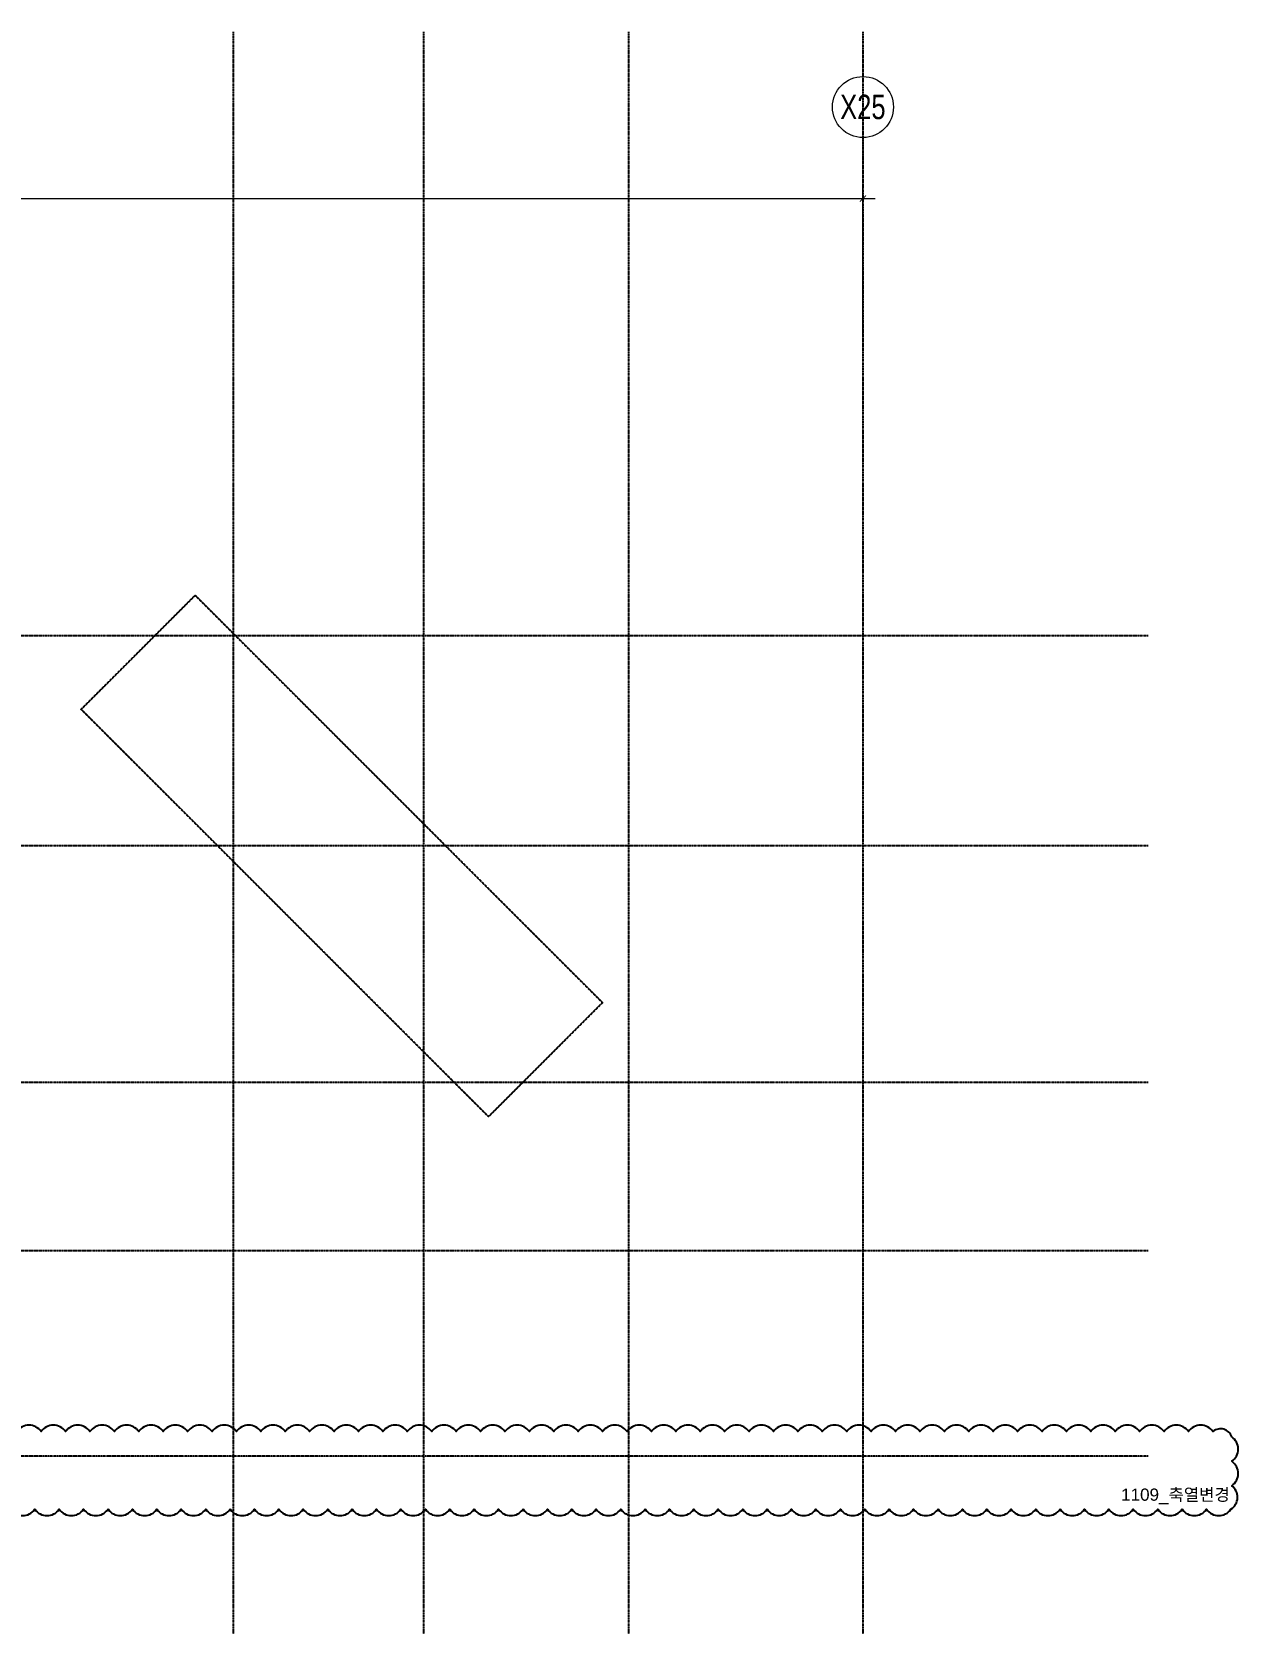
# Model space of a CAD drawing. Header units: millimetres. Extents: x 30450 to 679265, y -299204 to 155552.
# Drawn here: x 629848 to 679265, y -226848 to -161655 of the extents above; entities that cross this region are included whole.
import ezdxf
from ezdxf.enums import TextEntityAlignment as Align

# ---------------------------------------------------------------- set-up
doc = ezdxf.new("R2010")
doc.units = ezdxf.units.MM
doc.linetypes.add('X-COL-1F$0$HID', pattern=[1.5, 1, -0.5])
doc.linetypes.add('X-GRID_1F$0$CENTER2', pattern=[1.125, 0.75, -0.125, 0.125, -0.125])
doc.layers.get('0').update_dxf_attribs({"lineweight": 20})
doc.layers.get('Defpoints').update_dxf_attribs({"color": 151, "lineweight": 9})
for name, color, linetype in [('X-COL-1F$0$A-HID1', 7, 'X-COL-1F$0$HID'), ('X-GRID_1F$0$A-CEN1', 1, 'X-GRID_1F$0$CENTER2'), ('X-GRID_1F$0$A-DIM1', 7, 'Continuous'), ('X-GRID_1F$0$BD 이후 수정-KKH', 70, 'Continuous')]:
    doc.layers.add(name, color=color, linetype=linetype)
doc.styles.add('X-GRID_1F$0$Heerim', font='', dxfattribs={"width": 0.8})
doc.styles.add('X-GRID_1F$0$Hrtext', font='arial.ttf', dxfattribs={"width": 0.8})
doc.styles.add('X-GRID_1F$0$Standard', font='arial.ttf')
doc.styles.get('X-GRID_1F$0$Heerim').set_extended_font_data('Dotum')
doc.dimstyles.new('X-GRID_1F$0$1-250', dxfattribs={"dimscale": 250, "dimtxt": 3, "dimasz": 1, "dimexe": 2, "dimexo": 1.5, "dimgap": 1, "dimtad": 1, "dimdec": 0, "dimzin": 0, "dimdsep": 46, "dimlunit": 6, "dimtxsty": 'X-GRID_1F$0$Hrtext', "dimblk": 'X-GRID_1F$0$_ArchTick', "dimcen": 1, "dimdle": 2, "dimclrd": 256, "dimclre": 256, "dimclrt": 3, "dimadec": 0, "dimazin": 0, "dimtfac": 1, "dimtdec": 0, "dimtix": 1, "dimtmove": 2, "dimatfit": 3, "dimldrblk": 'X-GRID_1F$0$dotdim1', "dimfxl": 2, "dimtolj": 1, "dimtzin": 0, "dimlwd": -1, "dimarcsym": 0})

# ---------------------------------------------------------------- blocks, each defined once
blk = doc.blocks.new('X-GRID_1F$0$_ArchTick')
at = {"layer": 'X-GRID_1F$0$A-DIM1', "color": 0, "linetype": 'ByBlock', "const_width": 0.15}
blk.add_lwpolyline([(-0.5, -0.5), (0.5, 0.5)], dxfattribs=at)
blk = doc.blocks.new('*D54')
at = {"layer": 'Defpoints', "transparency": 16777216}
blk.add_line((43349, 136384), (261749, 136384), dxfattribs=at)
at = {"layer": 'Defpoints', "lineweight": -2, "transparency": 16777216}
for p, q in [((43849, 130791), (43849, 136884)), ((261249, 130791), (261249, 136884))]:
    blk.add_line(p, q, dxfattribs=at)
at = {"layer": 'Defpoints', "color": 0, "transparency": 16777216}
for p in [(261249, 136384), (43849, 130416), (261249, 130416)]:
    blk.add_point(p, dxfattribs=at)
at = {"layer": 'Defpoints', "transparency": 16777216, "xscale": 250, "yscale": 250, "zscale": 250, "rotation": 180}
blk.add_blockref('X-GRID_1F$0$_ArchTick', (43849, 136384), dxfattribs=at)
at = {"layer": 'Defpoints', "transparency": 16777216, "xscale": 250, "yscale": 250, "zscale": 250}
blk.add_blockref('X-GRID_1F$0$_ArchTick', (261249, 136384), dxfattribs=at)
at = {"layer": 'Defpoints', "transparency": 16777216, "insert": (152549, 137084), "char_height": 750, "attachment_point": 5, "style": 'X-GRID_1F$0$Hrtext'}
blk.add_mtext('\\A1;217,400', dxfattribs=at)
blk = doc.blocks.new('X-GRID_1F$0$dotdim1')
at = {"layer": 'X-GRID_1F$0$A-DIM1'}
for p, q in [((-2, 0), (2, 0)), ((0, 2), (0, -2))]:
    blk.add_line(p, q, dxfattribs=at)
at = {"layer": 'X-GRID_1F$0$A-DIM1', "const_width": 0.7}
blk.add_lwpolyline([(0.35, 0, 1), (-0.35, 0, 1)], format="xyb", close=True, dxfattribs=at)
blk = doc.blocks.new('*U52')
for q in [(0, 0), (0, 2)]:
    blk.add_line((0, 4), q)
blk.add_circle((0, 9), 5)
at = {"style": 'X-GRID_1F$0$Heerim', "width": 0.8}
blk.add_attdef('NO', text='', height=4, dxfattribs=at).set_placement((-0.01, 9.02), align=Align.MIDDLE_CENTER)
blk = doc.blocks.new('X-COL-1F')
at = {"layer": 'X-COL-1F$0$A-HID1'}
blk.add_lwpolyline([(233891, 120132), (250579, 103444), (245912, 98777), (229224, 115465), (233891, 120132)], dxfattribs=at)
blk = doc.blocks.new('X-GRID_1F')
at = {"layer": 'X-GRID_1F$0$A-CEN1', "ltscale": 10}
for p, q in [((235448.8, 143216), (235448.8, 8263.5)), ((243248.8, 143216), (243248.8, 8263.5)), ((251648.8, 143216), (251648.8, 8263.5)), ((261248.8, 143216), (261248.8, 8263.5))]:
    blk.add_line(p, q, dxfattribs=at)
for points in [[(272938.8, 118471.2), (32410.1, 118471.2)], [(272938.8, 109871.2), (132848.8, 109871.2)], [(272938.8, 100171.2), (132848.8, 100171.2)], [(272938.8, 93271.2), (132848.8, 93271.2)], [(272938.8, 84871.2), (132848.8, 84871.2)]]:
    blk.add_lwpolyline(points, dxfattribs=at)
at = {"layer": 'X-GRID_1F$0$BD 이후 수정-KKH'}
blk.add_lwpolyline([(226324.6, 82688.4, 0.5205671), (227324.6, 82688.4, 0.5205671), (228324.6, 82688.4, 0.5205671), (229324.6, 82688.4, 0.5205671), (230324.6, 82688.4, 0.5205671), (231324.6, 82688.4, 0.5205671), (232324.6, 82688.4, 0.5205671), (233324.6, 82688.4, 0.5205671), (234324.6, 82688.4, 0.5205671), (235324.6, 82688.4, 0.5205671), (236324.6, 82688.4, 0.5205671), (237324.6, 82688.4, 0.5205671), (238324.6, 82688.4, 0.5205671), (239324.6, 82688.4, 0.5205671), (240324.6, 82688.4, 0.5205671), (241324.6, 82688.4, 0.5205671), (242324.6, 82688.4, 0.5205671), (243324.6, 82688.4, 0.5205671), (244324.6, 82688.4, 0.5205671), (245324.6, 82688.4, 0.5205671), (246324.6, 82688.4, 0.5205671), (247324.6, 82688.4, 0.5205671), (248324.6, 82688.4, 0.5205671), (249324.6, 82688.4, 0.5205671), (250324.6, 82688.4, 0.5205671), (251324.6, 82688.4, 0.5205671), (252324.6, 82688.4, 0.5205671), (253324.6, 82688.4, 0.5205671), (254324.6, 82688.4, 0.5205671), (255324.6, 82688.4, 0.5205671), (256324.6, 82688.4, 0.5205671), (257324.6, 82688.4, 0.5205671), (258324.6, 82688.4, 0.5205671), (259324.6, 82688.4, 0.5205671), (260324.6, 82688.4, 0.5205671), (261324.6, 82688.4, 0.5205671), (262324.6, 82688.4, 0.5205671), (263324.6, 82688.4, 0.5205671), (264324.6, 82688.4, 0.5205671), (265324.6, 82688.4, 0.5205671), (266324.6, 82688.4, 0.5205671), (267324.6, 82688.4, 0.5205671), (268324.6, 82688.4, 0.5205671), (269324.6, 82688.4, 0.5205671), (270324.6, 82688.4, 0.5205671), (271324.6, 82688.4, 0.5205671), (272324.6, 82688.4, 0.5205671), (273324.6, 82688.4, 0.5205671), (274324.6, 82688.4, 0.5205671), (275324.6, 82688.4, 0.5205671), (276324.6, 82688.4, 0.5205671), (276359.8, 83653.2, 0.5205671), (276359.8, 84653.2, 0.5205671), (276359.8, 85653.2, 0.5205671), (275584.1, 85877.5, 0.5205671), (274584.1, 85877.5, 0.5205671), (273584.1, 85877.5, 0.5205671), (272584.1, 85877.5, 0.5205671), (271584.1, 85877.5, 0.5205671), (270584.1, 85877.5, 0.5205671), (269584.1, 85877.5, 0.5205671), (268584.1, 85877.5, 0.5205671), (267584.1, 85877.5, 0.5205671), (266584.1, 85877.5, 0.5205671), (265584.1, 85877.5, 0.5205671), (264584.1, 85877.5, 0.5205671), (263584.1, 85877.5, 0.5205671), (262584.1, 85877.5, 0.5205671), (261584.1, 85877.5, 0.5205671), (260584.1, 85877.5, 0.5205671), (259584.1, 85877.5, 0.5205671), (258584.1, 85877.5, 0.5205671), (257584.1, 85877.5, 0.5205671), (256584.1, 85877.5, 0.5205671), (255584.1, 85877.5, 0.5205671), (254584.1, 85877.5, 0.5205671), (253584.1, 85877.5, 0.5205671), (252584.1, 85877.5, 0.5205671), (251584.1, 85877.5, 0.5205671), (250584.1, 85877.5, 0.5205671), (249584.1, 85877.5, 0.5205671), (248584.1, 85877.5, 0.5205671), (247584.1, 85877.5, 0.5205671), (246584.1, 85877.5, 0.5205671), (245584.1, 85877.5, 0.5205671), (244584.1, 85877.5, 0.5205671), (243584.1, 85877.5, 0.5205671), (242584.1, 85877.5, 0.5205671), (241584.1, 85877.5, 0.5205671), (240584.1, 85877.5, 0.5205671), (239584.1, 85877.5, 0.5205671), (238584.1, 85877.5, 0.5205671), (237584.1, 85877.5, 0.5205671), (236584.1, 85877.5, 0.5205671), (235584.1, 85877.5, 0.5205671), (234584.1, 85877.5, 0.5205671), (233584.1, 85877.5, 0.5205671), (232584.1, 85877.5, 0.5205671), (231584.1, 85877.5, 0.5205671), (230584.1, 85877.5, 0.5205671), (229584.1, 85877.5, 0.5205671), (228584.1, 85877.5, 0.5205671), (227584.1, 85877.5, 0.5205671), (226584.1, 85877.5, 0.5205671)], format="xyb", dxfattribs=at)
at = {"layer": 'Defpoints', "xscale": 250.0000000000008, "yscale": 250.0000000000008, "zscale": 250.0000000000008}
blk.add_blockref('*U52', (261248.8, 137883.5), dxfattribs=at).add_auto_attribs({'NO': 'X25'})
at = {"layer": 'X-GRID_1F$0$BD 이후 수정-KKH', "style": 'X-GRID_1F$0$Standard'}
blk.add_text('1109_축열변경', height=500, dxfattribs=at).set_placement((271824.6, 83038.5))
at = {"layer": 'Defpoints'}
dim = blk.add_linear_dim(base=(261248.8, 136383.5), p1=(43848.8, 130416), p2=(261248.8, 130416), dimstyle='X-GRID_1F$0$1-250', override={"dimclrt": 256}, dxfattribs=at)
dim.commit()
dim.dimension.update_dxf_attribs({"geometry": '*D54', "text_midpoint": (152548.8, 137084.3)})

msp = doc.modelspace()

# ---------------------------------------------------------------- block references
for name in ['X-GRID_1F', 'X-COL-1F']:
    msp.add_blockref(name, (402645, -304871))

doc.saveas('drawing.dxf')
